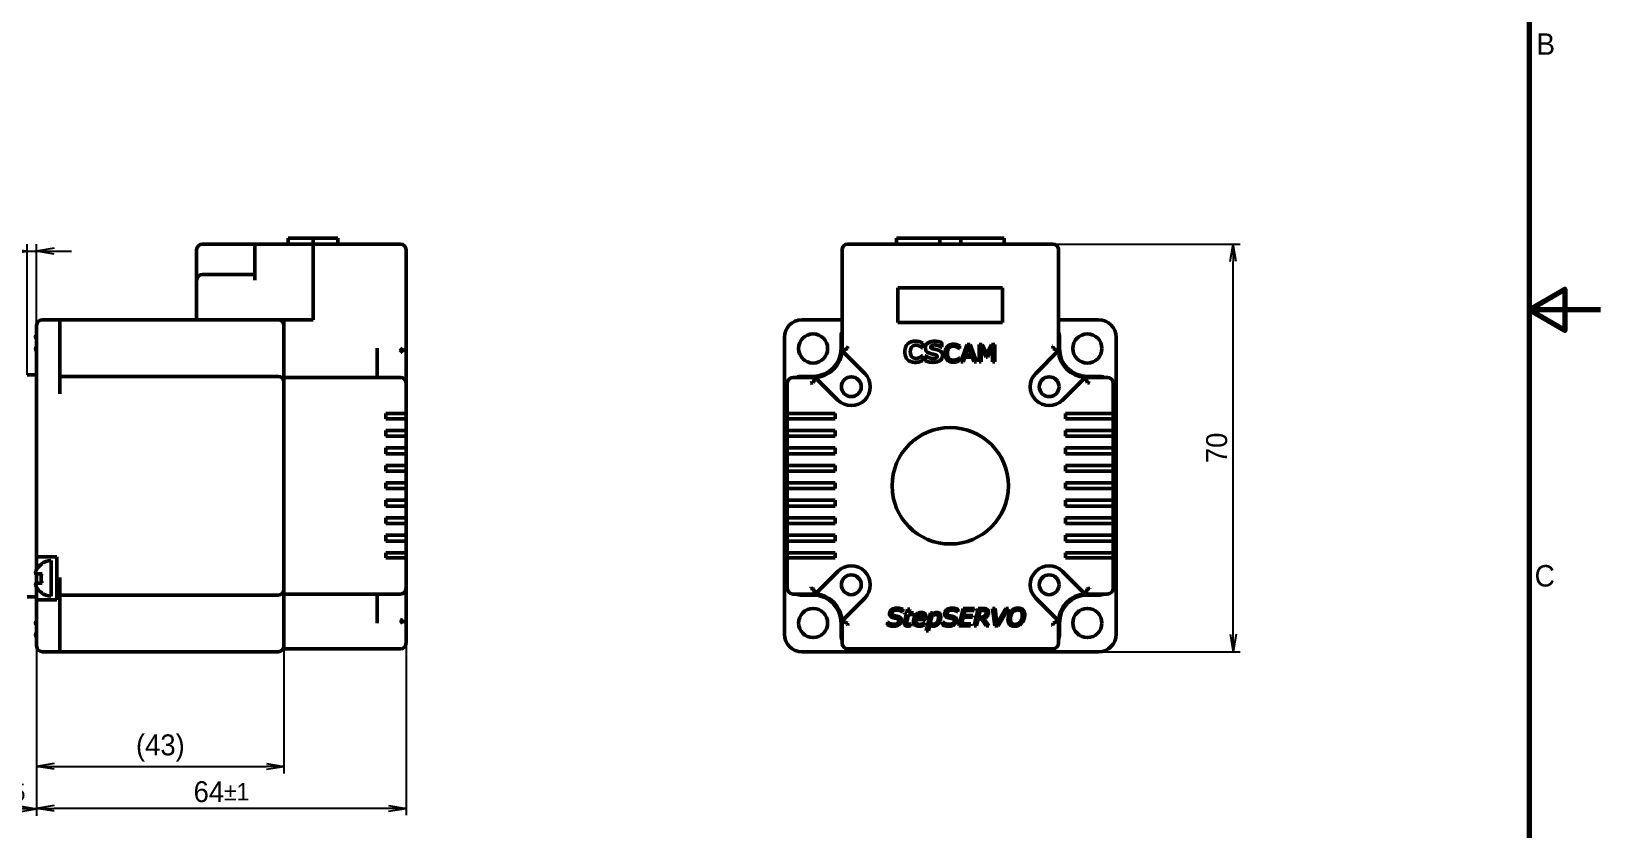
# Model space of a CAD drawing. Header units: millimetres. Extents: x 548 to 1885, y -111 to 359.
# Drawn here: x 794.1 to 1063.8, y 87.6 to 224.5 of the extents above; entities that cross this region are included whole.
import ezdxf

# ---------------------------------------------------------------- set-up
doc = ezdxf.new("R2010")
doc.units = ezdxf.units.MM
doc.header["$LTSCALE"] = 1.2
doc.layers.add('경계(ISO)', color=7, linetype='Continuous', lineweight=70)
doc.layers.add('외형선(ISO)', color=7, linetype='Continuous', lineweight=50)
doc.layers.add('치수(ISO)', color=1, linetype='Continuous', lineweight=25, true_color=0xff0000)
doc.styles.add('레이블 문자 (JIS)', font='')
doc.styles.get('레이블 문자 (JIS)').set_extended_font_data('Gulim')
doc.dimstyles.new('복사 대상기본값 (JIS)', dxfattribs={"dimscale": 1.2, "dimtxt": 3, "dimasz": 2.5, "dimexe": 1, "dimexo": 0, "dimgap": 0.8, "dimtad": 1, "dimdsep": 46, "dimtxsty": '레이블 문자 (JIS)', "dimblk": 'OPEN', "dimcen": 0.09, "dimdle": 10, "dimclrd": 256, "dimclre": 256, "dimclrt": 256, "dimadec": 0, "dimazin": 2, "dimtfac": 0.833333, "dimtmove": 0, "dimatfit": 3, "dimldrblk": 'OPEN', "dimfxl": 1, "dimtolj": 1, "dimtzin": 0, "dimlwd": -1, "dimlwe": -1, "dimarcsym": 0})

# ---------------------------------------------------------------- blocks, each defined once
blk = doc.blocks.new('_Open')
at = {"color": 0, "linetype": 'ByBlock', "lineweight": -2}
for p, q in [((-1, 0.167), (0, 0)), ((-1, -0.167), (0, 0)), ((0, 0), (-1, 0))]:
    blk.add_line(p, q, dxfattribs=at)
blk = doc.blocks.new('*D14')
at = {"layer": 'Defpoints', "color": 0}
for p in [(794.99, 186.76), (793.39, 165.54), (794.99, 126.89)]:
    blk.add_point(p, dxfattribs=at)
at = {"layer": '치수(ISO)', "color": 0}
for p, q in [((790.39, 186.76), (769.27, 186.76)), ((793.39, 165.54), (793.39, 187.96)), ((793.39, 186.76), (794.99, 186.76)), ((794.99, 126.89), (794.99, 187.96)), ((797.99, 186.76), (800.99, 186.76))]:
    blk.add_line(p, q, dxfattribs=at)
at = {"layer": '치수(ISO)', "color": 0, "linetype": 'ByBlock', "xscale": 3, "yscale": 3, "zscale": 3}
blk.add_blockref('_Open', (793.39, 186.76), dxfattribs=at)
at = {"layer": '치수(ISO)', "color": 0, "linetype": 'ByBlock', "xscale": 3, "yscale": 3, "zscale": 3, "rotation": 180}
blk.add_blockref('_Open', (794.99, 186.76), dxfattribs=at)
at = {"layer": '치수(ISO)', "color": 0, "insert": (778.14, 191.42), "char_height": 3.6, "attachment_point": 2, "style": '레이블 문자 (JIS)'}
blk.add_mtext('\\A1;1.6{\\H3.000000;%%p0.2}', dxfattribs=at)
blk = doc.blocks.new('*D15')
at = {"layer": 'Defpoints', "color": 0}
for p in [(794.99, 118.99), (837.49, 119.49), (837.49, 98.31)]:
    blk.add_point(p, dxfattribs=at)
at = {"layer": '치수(ISO)', "color": 0}
for p, q in [((794.99, 118.99), (794.99, 97.11)), ((837.49, 119.49), (837.49, 97.11)), ((797.99, 98.31), (834.49, 98.31))]:
    blk.add_line(p, q, dxfattribs=at)
at = {"layer": '치수(ISO)', "color": 0, "linetype": 'ByBlock', "xscale": 3, "yscale": 3, "zscale": 3, "rotation": 180}
blk.add_blockref('_Open', (794.99, 98.31), dxfattribs=at)
at = {"layer": '치수(ISO)', "color": 0, "linetype": 'ByBlock', "xscale": 3, "yscale": 3, "zscale": 3}
blk.add_blockref('_Open', (837.49, 98.31), dxfattribs=at)
at = {"layer": '치수(ISO)', "color": 0, "insert": (816.26, 103.8), "char_height": 3.6, "attachment_point": 2, "style": '레이블 문자 (JIS)'}
blk.add_mtext('\\A1;(43)', dxfattribs=at)
blk = doc.blocks.new('*D16')
at = {"layer": 'Defpoints', "color": 0}
for p in [(794.99, 118.99), (858.49, 119.49), (794.99, 91.11)]:
    blk.add_point(p, dxfattribs=at)
at = {"layer": '치수(ISO)', "color": 0}
for p, q in [((794.99, 118.99), (794.99, 89.91)), ((858.49, 119.49), (858.49, 89.91)), ((855.49, 91.11), (797.99, 91.11))]:
    blk.add_line(p, q, dxfattribs=at)
at = {"layer": '치수(ISO)', "color": 0, "linetype": 'ByBlock', "xscale": 3, "yscale": 3, "zscale": 3, "rotation": 180}
blk.add_blockref('_Open', (794.99, 91.11), dxfattribs=at)
at = {"layer": '치수(ISO)', "color": 0, "linetype": 'ByBlock', "xscale": 3, "yscale": 3, "zscale": 3}
blk.add_blockref('_Open', (858.49, 91.11), dxfattribs=at)
at = {"layer": '치수(ISO)', "color": 0, "insert": (826.76, 95.77), "char_height": 3.6, "attachment_point": 2, "style": '레이블 문자 (JIS)'}
blk.add_mtext('\\A1;64{\\H3.000000;%%p1}', dxfattribs=at)
blk = doc.blocks.new('*D17')
at = {"layer": 'Defpoints', "color": 0}
for p in [(774.39, 142.49), (794.99, 126.89), (794.99, 91.02)]:
    blk.add_point(p, dxfattribs=at)
at = {"layer": '치수(ISO)', "color": 0}
for p, q in [((774.39, 142.49), (774.39, 89.82)), ((794.99, 126.89), (794.99, 89.82)), ((777.39, 91.02), (791.99, 91.02))]:
    blk.add_line(p, q, dxfattribs=at)
at = {"layer": '치수(ISO)', "color": 0, "linetype": 'ByBlock', "xscale": 3, "yscale": 3, "zscale": 3, "rotation": 180}
blk.add_blockref('_Open', (774.39, 91.02), dxfattribs=at)
at = {"layer": '치수(ISO)', "color": 0, "linetype": 'ByBlock', "xscale": 3, "yscale": 3, "zscale": 3}
blk.add_blockref('_Open', (794.99, 91.02), dxfattribs=at)
at = {"layer": '치수(ISO)', "color": 0, "insert": (784.69, 95.67), "char_height": 3.6, "attachment_point": 2, "style": '레이블 문자 (JIS)'}
blk.add_mtext('\\A1;20.6{\\H3.000000;%%p0.5}', dxfattribs=at)
blk = doc.blocks.new('*D23')
at = {"layer": 'Defpoints', "color": 0}
for p in [(969.6, 187.99), (1000.63, 187.99), (977.5, 117.99)]:
    blk.add_point(p, dxfattribs=at)
at = {"layer": '치수(ISO)', "color": 0}
for p, q in [((969.6, 187.99), (1001.83, 187.99)), ((1000.63, 120.99), (1000.63, 184.99)), ((977.5, 117.99), (1001.83, 117.99))]:
    blk.add_line(p, q, dxfattribs=at)
at = {"layer": '치수(ISO)', "color": 0, "linetype": 'ByBlock', "xscale": 3, "yscale": 3, "zscale": 3}
for p, rotation in [((1000.63, 187.99), 90), ((1000.63, 117.99), 270)]:
    blk.add_blockref('_Open', p, dxfattribs=dict(at, rotation=rotation))
at = {"layer": '치수(ISO)', "color": 0, "insert": (995.98, 152.99), "char_height": 3.6, "attachment_point": 2, "rotation": 90, "style": '레이블 문자 (JIS)'}
blk.add_mtext('\\A1;70', dxfattribs=at)
blk = doc.blocks.new('경계 Default Border')
at = {"layer": '경계(ISO)', "flags": 128}
for points in [[(10, 10), (10, 287), (410, 287), (410, 10), (10, 10)], [(420, 148.5), (410, 148.5), (415, 151.39), (415, 145.61), (410, 148.5)]]:
    blk.add_lwpolyline(points, dxfattribs=at)
at = {"layer": '경계(ISO)', "char_height": 3, "attachment_point": 7, "style": '레이블 문자 (JIS)'}
for s, insert in [('B', (411.01, 184.12)), ('C', (410.77, 109.8))]:
    blk.add_mtext(s, dxfattribs=dict(at, insert=insert))

msp = doc.modelspace()

# ---------------------------------------------------------------- linework, layer by layer
at = {"layer": '외형선(ISO)', "color": 0}
for p, q in [((838.242, 188.992), (842.492, 188.992)), ((838.242, 188.992), (838.242, 187.992)), ((842.492, 187.992), (842.492, 188.992)), ((842.492, 188.992), (842.492, 187.992)), ((846.742, 188.992), (842.492, 188.992)), ((846.742, 187.992), (846.742, 188.992)), ((942.75, 187.992), (942.75, 188.992)), ((942.75, 188.992), (942.75, 187.992)), ((950.197, 188.992), (942.75, 188.992)), ((950.197, 187.992), (950.197, 188.992)), ((953.802, 188.992), (950.197, 188.992)), ((953.802, 188.992), (953.802, 187.992)), ((961.25, 188.992), (953.802, 188.992)), ((961.25, 187.992), (961.25, 188.992)), ((961.25, 187.992), (961.25, 188.992)), ((822.492, 186.992), (822.492, 181.759)), ((832.492, 187.992), (823.492, 187.992)), ((842.492, 187.992), (832.492, 187.992)), ((832.492, 186.992), (832.492, 187.992)), ((832.492, 181.759), (832.492, 186.992)), ((842.492, 187.992), (842.492, 186.992)), ((842.492, 186.992), (842.492, 187.992)), ((857.492, 187.992), (842.492, 187.992)), ((842.492, 186.992), (842.492, 174.992)), ((842.492, 186.992), (842.492, 174.992)), ((858.492, 170.483), (858.492, 186.992)), ((933.4, 186.992), (933.4, 170.102)), ((969.6, 187.992), (934.4, 187.992)), ((970.6, 169.892), (970.6, 186.992)), ((822.492, 181.759), (822.492, 174.992)), ((832.492, 182.759), (823.492, 182.759)), ((943, 174.492), (943, 180.492)), ((943, 180.492), (961, 180.492)), ((961, 180.492), (961, 174.492)), ((794.992, 171.992), (794.992, 173.992)), ((795.992, 174.992), (798.992, 174.992)), ((798.992, 174.992), (798.992, 171.992)), ((822.492, 174.992), (798.992, 174.992)), ((822.492, 174.992), (823.492, 174.992)), ((842.492, 174.992), (823.492, 174.992)), ((837.492, 174.992), (842.492, 174.992)), ((837.492, 169.892), (837.492, 174.992)), ((926.5, 174.992), (933.4, 174.992)), ((961, 174.492), (943, 174.492)), ((970.6, 174.992), (977.5, 174.992)), ((794.992, 171.842), (794.959, 171.842)), ((794.959, 170.242), (794.992, 170.242)), ((794.992, 171.992), (794.992, 134.292)), ((798.992, 162.262), (798.992, 171.992)), ((853.492, 170.102), (853.492, 169.892)), ((857.492, 170.102), (857.702, 169.892)), ((858.492, 170.483), (858.491, 170.483)), ((858.492, 170.483), (858.492, 170.164)), ((858.492, 166.497), (858.492, 170.164)), ((923.5, 162.262), (923.5, 171.992)), ((933.23, 171.992), (933.23, 170.062)), ((933.4, 170.102), (933.4, 169.892)), ((933.892, 169.892), (934.325, 170.071)), ((934.4, 170.456), (934.373, 170.483)), ((947.223, 170.171), (947.121, 170.171)), ((947.223, 171.019), (947.223, 170.171)), ((950.549, 170.265), (950.452, 170.265)), ((950.549, 171.071), (950.549, 170.265)), ((953.581, 170.059), (953.552, 170.059)), ((953.581, 170.531), (953.581, 170.059)), ((953.794, 167.742), (954.887, 170.742)), ((955.144, 170.394), (954.615, 168.92)), ((954.887, 170.742), (955.421, 170.742)), ((955.67, 168.92), (955.144, 170.394)), ((955.421, 170.742), (956.513, 167.742)), ((956.968, 167.742), (956.968, 170.742)), ((956.968, 170.742), (957.512, 170.742)), ((958.168, 168.567), (957.341, 170.326)), ((957.341, 170.326), (957.341, 167.742)), ((957.512, 170.742), (958.31, 169.072)), ((958.31, 169.072), (959.084, 170.742)), ((959.238, 170.326), (958.406, 168.567)), ((959.084, 170.742), (959.638, 170.742)), ((959.238, 167.742), (959.238, 170.326)), ((959.638, 170.742), (959.638, 167.742)), ((969.6, 170.456), (969.626, 170.483)), ((969.674, 170.071), (970.108, 169.892)), ((970.77, 170.062), (970.77, 171.992)), ((980.5, 171.992), (980.5, 162.262)), ((837.492, 169.892), (837.492, 165.092)), ((853.492, 169.892), (853.492, 165.092)), ((933.693, 169.395), (937.298, 165.79)), ((947.129, 168.811), (947.223, 168.811)), ((947.223, 168.811), (947.223, 167.973)), ((947.698, 167.951), (947.698, 168.788)), ((947.698, 168.788), (947.798, 168.788)), ((953.552, 168.428), (953.581, 168.428)), ((953.581, 168.428), (953.581, 167.96)), ((954.198, 167.742), (953.794, 167.742)), ((954.49, 168.575), (954.198, 167.742)), ((955.795, 168.575), (954.49, 168.575)), ((954.615, 168.92), (955.67, 168.92)), ((956.089, 167.742), (955.795, 168.575)), ((956.513, 167.742), (956.089, 167.742)), ((957.341, 167.742), (956.968, 167.742)), ((958.406, 168.567), (958.168, 168.567)), ((959.638, 167.742), (959.238, 167.742)), ((966.702, 165.79), (970.604, 169.692)), ((794.992, 165.542), (793.392, 165.542)), ((836.492, 165.262), (798.992, 165.262)), ((837.492, 164.092), (837.492, 165.092)), ((857.492, 165.092), (837.492, 165.092)), ((858.492, 164.154), (858.492, 166.497)), ((928.389, 165.092), (925, 165.092)), ((928.43, 165.262), (926.5, 165.262)), ((928.6, 165.092), (928.389, 165.092)), ((928.42, 164.167), (928.6, 164.6)), ((928.6, 165.07), (928.6, 165.07)), ((932.702, 161.194), (929.096, 164.799)), ((975.2, 165.096), (971.298, 161.194)), ((979, 165.092), (975.4, 165.092)), ((975.4, 164.6), (975.579, 164.167)), ((977.5, 165.262), (975.57, 165.262)), ((837.492, 128.892), (837.492, 164.092)), ((858.492, 164.119), (858.491, 164.119)), ((858.492, 164.154), (858.492, 164.119)), ((858.492, 164.119), (858.492, 164.092)), ((858.492, 158.892), (858.492, 164.092)), ((923.5, 162.262), (923.5, 130.722)), ((924, 164.092), (924, 158.892)), ((928.009, 164.119), (928.036, 164.092)), ((975.99, 164.119), (975.964, 164.092)), ((980, 158.892), (980, 164.092)), ((980.5, 130.722), (980.5, 162.262)), ((854.992, 157.992), (854.992, 158.892)), ((854.992, 158.892), (857.492, 158.892)), ((857.492, 157.992), (854.992, 157.992)), ((858.492, 158.892), (857.492, 158.892)), ((857.492, 157.992), (858.492, 157.992)), ((858.492, 158.892), (858.492, 157.992)), ((858.492, 155.992), (858.492, 157.992)), ((924, 157.992), (924, 158.892)), ((925, 158.892), (924, 158.892)), ((924, 157.992), (924, 155.992)), ((924, 157.992), (925, 157.992)), ((925, 158.892), (932.2, 158.892)), ((932.2, 157.992), (925, 157.992)), ((932.2, 158.892), (932.2, 157.992)), ((971.8, 157.992), (971.8, 158.892)), ((971.8, 158.892), (979, 158.892)), ((971.8, 157.992), (979, 157.992)), ((980, 158.892), (979, 158.892)), ((979, 157.992), (980, 157.992)), ((980, 158.892), (980, 157.992)), ((980, 155.992), (980, 157.992)), ((854.992, 154.992), (854.992, 155.992)), ((857.492, 155.992), (854.992, 155.992)), ((857.492, 154.992), (854.992, 154.992)), ((858.492, 155.992), (857.492, 155.992)), ((857.492, 154.992), (858.492, 154.992)), ((858.492, 155.992), (858.492, 154.992)), ((858.492, 152.992), (858.492, 154.992)), ((924, 154.992), (924, 155.992)), ((925, 155.992), (924, 155.992)), ((924, 154.992), (924, 152.992)), ((924, 154.992), (925, 154.992)), ((932.2, 155.992), (925, 155.992)), ((932.2, 154.992), (925, 154.992)), ((932.2, 155.992), (932.2, 154.992)), ((971.8, 154.992), (971.8, 155.992)), ((971.8, 155.992), (979, 155.992)), ((971.8, 154.992), (979, 154.992)), ((980, 155.992), (979, 155.992)), ((979, 154.992), (980, 154.992)), ((980, 155.992), (980, 154.992)), ((980, 152.992), (980, 154.992)), ((854.992, 151.992), (854.992, 152.992)), ((857.492, 152.992), (854.992, 152.992)), ((857.492, 151.992), (854.992, 151.992)), ((858.492, 152.992), (857.492, 152.992)), ((857.492, 151.992), (858.492, 151.992)), ((858.492, 152.992), (858.492, 151.992)), ((858.492, 149.992), (858.492, 151.992)), ((924, 151.992), (924, 152.992)), ((925, 152.992), (924, 152.992)), ((924, 151.992), (924, 149.992)), ((924, 151.992), (925, 151.992)), ((932.2, 152.992), (925, 152.992)), ((932.2, 151.992), (925, 151.992)), ((932.2, 152.992), (932.2, 151.992)), ((971.8, 151.992), (971.8, 152.992)), ((971.8, 152.992), (979, 152.992)), ((971.8, 151.992), (979, 151.992)), ((980, 152.992), (979, 152.992)), ((979, 151.992), (980, 151.992)), ((980, 152.992), (980, 151.992)), ((980, 149.992), (980, 151.992)), ((854.992, 148.992), (854.992, 149.992)), ((857.492, 149.992), (854.992, 149.992)), ((857.492, 148.992), (854.992, 148.992)), ((858.492, 149.992), (857.492, 149.992)), ((857.492, 148.992), (858.492, 148.992)), ((858.492, 149.992), (858.492, 148.992)), ((858.492, 146.992), (858.492, 148.992)), ((924, 148.992), (924, 149.992)), ((925, 149.992), (924, 149.992)), ((924, 148.992), (924, 146.992)), ((924, 148.992), (925, 148.992)), ((932.2, 149.992), (925, 149.992)), ((932.2, 148.992), (925, 148.992)), ((932.2, 149.992), (932.2, 148.992)), ((971.8, 148.992), (971.8, 149.992)), ((971.8, 149.992), (979, 149.992)), ((971.8, 148.992), (979, 148.992)), ((980, 149.992), (979, 149.992)), ((979, 148.992), (980, 148.992)), ((980, 149.992), (980, 148.992)), ((980, 146.992), (980, 148.992)), ((854.992, 145.992), (854.992, 146.992)), ((857.492, 146.992), (854.992, 146.992)), ((857.492, 145.992), (854.992, 145.992)), ((858.492, 146.992), (857.492, 146.992)), ((857.492, 145.992), (858.492, 145.992)), ((858.492, 146.992), (858.492, 145.992)), ((858.492, 143.992), (858.492, 145.992)), ((924, 145.992), (924, 146.992)), ((925, 146.992), (924, 146.992)), ((924, 145.992), (924, 143.992)), ((924, 145.992), (925, 145.992)), ((932.2, 146.992), (925, 146.992)), ((932.2, 145.992), (925, 145.992)), ((932.2, 146.992), (932.2, 145.992)), ((971.8, 145.992), (971.8, 146.992)), ((971.8, 146.992), (979, 146.992)), ((971.8, 145.992), (979, 145.992)), ((980, 146.992), (979, 146.992)), ((979, 145.992), (980, 145.992)), ((980, 146.992), (980, 145.992)), ((980, 143.992), (980, 145.992)), ((854.992, 142.992), (854.992, 143.992)), ((857.492, 143.992), (854.992, 143.992)), ((857.492, 142.992), (854.992, 142.992)), ((858.492, 143.992), (857.492, 143.992)), ((857.492, 142.992), (858.492, 142.992)), ((858.492, 143.992), (858.492, 142.992)), ((858.492, 140.992), (858.492, 142.992)), ((924, 142.992), (924, 143.992)), ((925, 143.992), (924, 143.992)), ((924, 142.992), (925, 142.992)), ((924, 142.992), (924, 140.992)), ((932.2, 143.992), (925, 143.992)), ((932.2, 142.992), (925, 142.992)), ((932.2, 143.992), (932.2, 142.992)), ((971.8, 142.992), (971.8, 143.992)), ((971.8, 143.992), (979, 143.992)), ((971.8, 142.992), (979, 142.992)), ((980, 143.992), (979, 143.992)), ((979, 142.992), (980, 142.992)), ((980, 143.992), (980, 142.992)), ((980, 140.992), (980, 142.992)), ((854.992, 139.992), (854.992, 140.992)), ((857.492, 140.992), (854.992, 140.992)), ((858.492, 140.992), (857.492, 140.992)), ((858.492, 140.992), (858.492, 139.992)), ((924, 139.992), (924, 140.992)), ((925, 140.992), (924, 140.992)), ((932.2, 140.992), (925, 140.992)), ((932.2, 140.992), (932.2, 139.992)), ((971.8, 139.992), (971.8, 140.992)), ((971.8, 140.992), (979, 140.992)), ((980, 140.992), (979, 140.992)), ((980, 140.992), (980, 139.992)), ((857.492, 139.992), (854.992, 139.992)), ((854.992, 136.992), (854.992, 137.992)), ((857.492, 137.992), (854.992, 137.992)), ((857.492, 139.992), (858.492, 139.992)), ((858.492, 137.992), (857.492, 137.992)), ((858.492, 137.992), (858.492, 139.992)), ((858.492, 137.992), (858.492, 136.992)), ((924, 139.992), (925, 139.992)), ((924, 139.992), (924, 137.992)), ((924, 136.992), (924, 137.992)), ((925, 137.992), (924, 137.992)), ((932.2, 139.992), (925, 139.992)), ((932.2, 137.992), (925, 137.992)), ((932.2, 137.992), (932.2, 136.992)), ((971.8, 139.992), (979, 139.992)), ((971.8, 136.992), (971.8, 137.992)), ((971.8, 137.992), (979, 137.992)), ((979, 139.992), (980, 139.992)), ((980, 137.992), (979, 137.992)), ((980, 137.992), (980, 139.992)), ((980, 137.992), (980, 136.992)), ((857.492, 136.992), (854.992, 136.992)), ((854.992, 134.092), (854.992, 134.992)), ((857.492, 134.992), (854.992, 134.992)), ((857.492, 136.992), (858.492, 136.992)), ((858.492, 134.992), (857.492, 134.992)), ((858.492, 134.992), (858.492, 136.992)), ((858.492, 134.992), (858.492, 134.092)), ((924, 136.992), (925, 136.992)), ((924, 136.992), (924, 134.992)), ((924, 134.092), (924, 134.992)), ((925, 134.992), (924, 134.992)), ((932.2, 136.992), (925, 136.992)), ((932.2, 134.992), (925, 134.992)), ((932.2, 134.992), (932.2, 134.092)), ((971.8, 136.992), (979, 136.992)), ((971.8, 134.092), (971.8, 134.992)), ((971.8, 134.992), (979, 134.992)), ((979, 136.992), (980, 136.992)), ((980, 134.992), (979, 134.992)), ((980, 134.992), (980, 136.992)), ((980, 134.992), (980, 134.092)), ((795.992, 134.292), (794.992, 134.292)), ((794.992, 132.145), (794.992, 134.292)), ((795.938, 133.092), (795.745, 133.092)), ((795.992, 134.292), (798.492, 134.292)), ((797.492, 133.642), (797.492, 127.542)), ((798.492, 134.292), (798.492, 126.892)), ((857.492, 134.092), (854.992, 134.092)), ((857.492, 134.092), (858.492, 134.092)), ((858.492, 128.892), (858.492, 134.092)), ((924, 134.092), (924, 128.892)), ((924, 134.092), (925, 134.092)), ((932.2, 134.092), (925, 134.092)), ((979, 134.092), (971.8, 134.092)), ((979, 134.092), (980, 134.092)), ((980, 128.892), (980, 134.092)), ((795.938, 131.392), (794.959, 131.392)), ((794.959, 129.792), (795.938, 129.792)), ((794.992, 129.792), (794.992, 131.392)), ((798.992, 120.992), (798.992, 130.722)), ((923.5, 120.992), (923.5, 130.722)), ((929.096, 128.185), (932.702, 131.79)), ((971.298, 131.79), (975.2, 127.888)), ((980.5, 130.722), (980.5, 120.992)), ((794.992, 127.442), (793.392, 127.442)), ((794.992, 126.892), (794.992, 129.039)), ((794.992, 126.892), (794.992, 120.992)), ((794.992, 126.892), (795.992, 126.892)), ((795.745, 128.092), (795.938, 128.092)), ((798.492, 126.892), (795.992, 126.892)), ((798.992, 127.722), (836.492, 127.722)), ((837.492, 127.892), (837.492, 128.892)), ((837.492, 127.892), (857.492, 127.892)), ((837.492, 127.892), (837.492, 123.092)), ((853.492, 127.892), (853.492, 123.092)), ((858.492, 128.865), (858.491, 128.865)), ((858.492, 128.865), (858.492, 128.892)), ((858.492, 128.83), (858.492, 128.865)), ((858.492, 126.487), (858.492, 128.83)), ((925, 127.892), (928.389, 127.892)), ((926.5, 127.722), (928.43, 127.722)), ((928.009, 128.865), (928.036, 128.892)), ((928.389, 127.892), (928.6, 127.892)), ((928.6, 128.384), (928.42, 128.817)), ((937.298, 127.194), (933.693, 123.589)), ((970.307, 123.589), (966.702, 127.194)), ((975.579, 128.817), (975.4, 128.384)), ((975.4, 127.892), (979, 127.892)), ((975.57, 127.722), (977.5, 127.722)), ((975.99, 128.865), (975.964, 128.892)), ((858.492, 122.82), (858.492, 126.487)), ((943.783, 124.833), (943.754, 124.833)), ((943.874, 125.262), (943.783, 124.833)), ((944.172, 123.163), (944.452, 124.373)), ((944.197, 124.373), (944.265, 124.679)), ((944.452, 124.373), (944.197, 124.373)), ((944.265, 124.679), (944.523, 124.679)), ((944.523, 124.679), (944.672, 125.326)), ((944.831, 124.373), (944.589, 123.335)), ((944.672, 125.326), (945.052, 125.326)), ((945.615, 124.373), (944.831, 124.373)), ((945.052, 125.326), (944.902, 124.679)), ((944.902, 124.679), (945.683, 124.679)), ((945.683, 124.679), (945.615, 124.373)), ((947.888, 121.598), (948.6, 124.679)), ((948.85, 124.126), (948.556, 122.85)), ((948.6, 124.679), (948.977, 124.679)), ((948.977, 124.679), (948.923, 124.444)), ((953.261, 124.833), (953.231, 124.833)), ((953.351, 125.262), (953.261, 124.833)), ((953.501, 122.428), (954.194, 125.428)), ((954.194, 125.428), (956.168, 125.428)), ((954.514, 125.09), (954.319, 124.241)), ((954.319, 124.241), (955.896, 124.241)), ((956.089, 125.09), (954.514, 125.09)), ((955.896, 124.241), (955.817, 123.903)), ((956.168, 125.428), (956.089, 125.09)), ((956.109, 122.428), (956.802, 125.428)), ((956.802, 125.428), (957.617, 125.428)), ((957.128, 125.1), (956.863, 123.947)), ((957.578, 125.1), (957.128, 125.1)), ((959.684, 122.428), (959.285, 125.428)), ((959.285, 125.428), (959.699, 125.428)), ((959.699, 125.428), (960.032, 122.791)), ((960.032, 122.791), (961.58, 125.428)), ((962.001, 125.428), (960.216, 122.428)), ((961.58, 125.428), (962.001, 125.428)), ((794.992, 122.742), (794.959, 122.742)), ((837.492, 119.492), (837.492, 123.092)), ((853.492, 123.092), (853.492, 122.882)), ((857.702, 123.092), (857.492, 122.882)), ((858.492, 122.502), (858.491, 122.502)), ((858.492, 122.502), (858.492, 122.82)), ((858.492, 119.492), (858.492, 122.502)), ((933.23, 122.922), (933.23, 120.992)), ((933.4, 123.092), (933.4, 122.882)), ((933.4, 122.882), (933.4, 119.492)), ((934.325, 122.913), (933.892, 123.092)), ((934.4, 122.528), (934.373, 122.502)), ((941.165, 122.624), (941.263, 123.082)), ((941.263, 123.082), (941.29, 123.082)), ((945.26, 122.774), (945.189, 122.448)), ((945.24, 122.774), (945.26, 122.774)), ((947.76, 123.521), (946.1, 123.521)), ((946.154, 123.8), (947.444, 123.8)), ((947.618, 122.975), (947.535, 122.566)), ((947.596, 122.975), (947.618, 122.975)), ((948.267, 121.598), (947.888, 121.598)), ((948.485, 122.546), (948.267, 121.598)), ((950.643, 122.624), (950.741, 123.082)), ((950.741, 123.082), (950.768, 123.082)), ((955.477, 122.428), (953.501, 122.428)), ((954.24, 123.903), (953.978, 122.766)), ((953.978, 122.766), (955.555, 122.766)), ((955.817, 123.903), (954.24, 123.903)), ((955.555, 122.766), (955.477, 122.428)), ((956.513, 122.428), (956.109, 122.428)), ((956.79, 123.628), (956.513, 122.428)), ((957.36, 123.628), (956.79, 123.628)), ((956.863, 123.947), (957.284, 123.947)), ((958.149, 122.428), (957.36, 123.628)), ((957.752, 123.724), (958.616, 122.428)), ((958.616, 122.428), (958.149, 122.428)), ((960.216, 122.428), (959.684, 122.428)), ((969.6, 122.528), (969.626, 122.502)), ((970.108, 123.092), (969.674, 122.913)), ((970.6, 122.882), (970.6, 123.092)), ((970.6, 119.492), (970.6, 122.882)), ((970.77, 120.992), (970.77, 122.922)), ((794.959, 121.142), (794.992, 121.142)), ((794.992, 118.992), (794.992, 120.992)), ((798.992, 117.992), (798.992, 120.992)), ((837.492, 118.492), (837.492, 119.492)), ((798.992, 117.992), (795.992, 117.992)), ((798.992, 117.992), (836.492, 117.992)), ((837.492, 118.492), (857.492, 118.492)), ((936.23, 117.992), (926.5, 117.992)), ((934.4, 118.492), (969.6, 118.492)), ((936.23, 117.992), (967.77, 117.992)), ((977.5, 117.992), (967.77, 117.992))]:
    msp.add_line(p, q, dxfattribs=at)
for centre, radius in [((928.43, 170.062), 2.5), ((975.57, 170.062), 2.5), ((935, 163.492), 1.7), ((969, 163.492), 1.7), ((952, 146.492), 10), ((935, 129.492), 1.7), ((969, 129.492), 1.7), ((928.43, 122.922), 2.5), ((975.57, 122.922), 2.5)]:
    msp.add_circle(centre, radius, dxfattribs=at)
for centre, radius, start, end in [((823.492, 186.992), 1, 90, 180), ((857.492, 186.992), 1, 0, 90), ((934.4, 186.992), 1, 90, 180), ((969.6, 186.992), 1, 0, 90), ((823.492, 181.759), 1, 90, 180), ((797.492, 171.042), 2.943, 148.14777, 149.35967), ((795.992, 173.992), 1, 90, 180), ((836.492, 173.992), 1, 0, 90), ((926.5, 171.992), 3, 90, 180), ((936.23, 171.992), 3, 160.6191, 180), ((967.77, 171.992), 3, 0, 19.3809), ((977.5, 171.992), 3, 0, 90), ((928.43, 170.062), 4.8, 270, 0), ((934.4, 170.102), 1, 180, 192.14624), ((927.4, 171.092), 7, 352.3832, 355.0052), ((976.6, 171.092), 7, 184.9948, 187.6168), ((975.57, 170.062), 4.8, 180, 270), ((797.492, 171.042), 2.943, 210.64033, 211.85223), ((928.6, 169.892), 4.8, 270, 0), ((934.4, 170.102), 1, 202.28141, 225), ((975.4, 169.892), 4.8, 180, 182.38386), ((975.4, 169.892), 4.8, 182.38386, 267.61614), ((836.492, 164.262), 1, 0, 90), ((857.492, 164.092), 1, 0, 90), ((925, 164.092), 1, 90, 180), ((926.5, 162.262), 3, 90, 109.3809), ((928.389, 164.092), 1, 77.85419, 90), ((928.389, 164.092), 1, 45, 67.71859), ((935, 163.492), 3.25, 225, 45), ((969, 163.492), 3.25, 135, 315), ((975.4, 169.892), 4.8, 267.61614, 270), ((977.5, 162.262), 3, 70.6191, 90), ((979, 164.092), 1, 0, 90), ((926.5, 162.262), 3, 146.44269, 180), ((927.4, 171.092), 7, 274.9948, 277.6168), ((976.6, 171.092), 7, 262.3832, 265.0052), ((977.5, 162.262), 3, 0, 33.55731), ((797.492, 130.592), 2.943, 121.85223, 149.35967), ((797.492, 130.592), 3.05, 90, 124.94801), ((935, 129.492), 3.25, 315, 135), ((969, 129.492), 3.25, 45, 225), ((797.492, 130.592), 1.747, 152.7489, 207.2511), ((926.5, 130.722), 3, 180, 213.55731), ((977.5, 130.722), 3, 326.44269, 0), ((797.492, 130.592), 2.943, 210.64033, 238.14777), ((797.492, 130.592), 3.05, 235.05199, 270), ((836.492, 128.722), 1, 270, 0), ((857.492, 128.892), 1, 270, 0), ((925, 128.892), 1, 180, 270), ((926.5, 130.722), 3, 250.6191, 270), ((927.4, 121.892), 7, 82.3832, 85.0052), ((928.389, 128.892), 1, 270, 282.14624), ((928.43, 122.922), 4.8, 0, 90), ((928.6, 123.092), 4.8, 0, 90), ((928.389, 128.892), 1, 292.28141, 315), ((975.4, 123.092), 4.8, 92.38386, 180), ((975.57, 122.922), 4.8, 90, 180), ((975.4, 123.092), 4.8, 90, 92.38386), ((976.6, 121.892), 7, 94.9948, 97.6168), ((977.5, 130.722), 3, 270, 289.3809), ((979, 128.892), 1, 270, 0), ((797.492, 121.942), 2.943, 148.14777, 149.35967), ((934.4, 122.882), 1, 167.85376, 180), ((934.4, 122.882), 1, 135, 157.71859), ((927.4, 121.892), 7, 4.9948, 7.6168), ((976.6, 121.892), 7, 172.3832, 175.0052), ((969.6, 122.882), 1, 22.28141, 45), ((969.6, 122.882), 1, 0, 12.14624), ((797.492, 121.942), 2.943, 210.64033, 211.85223), ((795.992, 118.992), 1, 180, 270), ((836.492, 118.992), 1, 270, 0), ((857.492, 119.492), 1, 270, 0), ((926.5, 120.992), 3, 180, 270), ((936.23, 120.992), 3, 180, 199.3809), ((934.4, 119.492), 1, 180, 270), ((969.6, 119.492), 1, 270, 0), ((967.77, 120.992), 3, 340.6191, 0), ((977.5, 120.992), 3, 270, 0), ((936.23, 120.992), 3, 236.44269, 270), ((967.77, 120.992), 3, 270, 303.55731)]:
    msp.add_arc(centre, radius, start, end, dxfattribs=at)
for centre, major_axis, start_param, end_param in [((857.492, 170.102), (-1, 0), 2.6087674, 3.0667251), ((857.492, 170.102), (0.924, 0.924), 4.3196899, 4.7162041), ((857.492, 122.882), (-0.924, 0.924), 4.7085739, 5.1050881), ((857.492, 122.882), (1, 0), 0.0748676, 0.5328253)]:
    msp.add_ellipse(centre, major_axis=major_axis, ratio=0.4142136, start_param=start_param, end_param=end_param, dxfattribs=at)
for points, knots in [([(794.959, 172.542), (794.912, 172.461), (794.868, 172.37), (794.809, 172.196), (794.793, 172.113), (794.793, 171.981), (794.809, 171.926), (794.868, 171.857), (794.912, 171.842), (794.959, 171.842)], [0.2691638, 0.2691638, 0.2691638, 0.2691638, 0.29729496, 0.29729496, 0.32542613, 0.32542613, 0.3535573, 0.3535573, 0.38168846, 0.38168846, 0.38168846, 0.38168846]), ([(794.959, 169.542), (794.912, 169.623), (794.868, 169.714), (794.809, 169.888), (794.793, 169.971), (794.793, 170.103), (794.809, 170.158), (794.868, 170.227), (794.912, 170.242), (794.959, 170.242)], [-0.25723488, -0.25723488, -0.25723488, -0.25723488, -0.22910371, -0.22910371, -0.20097255, -0.20097255, -0.17284138, -0.17284138, -0.14471021, -0.14471021, -0.14471021, -0.14471021]), ([(857.878, 169.723), (857.853, 169.747), (857.827, 169.771), (857.768, 169.827), (857.735, 169.86), (857.702, 169.892)], [-0.024444425, -0.024444425, -0.024444425, -0.024444425, -0.013950805, -0.013950805, -0.000000863, -0.000000863, -0.000000863, -0.000000863]), ([(858.353, 169.892), (858.297, 169.853), (858.225, 169.817), (858.061, 169.761), (857.973, 169.739), (857.878, 169.723)], [-0.106929851, -0.106929851, -0.106929851, -0.106929851, -0.071810213, -0.071810213, -0.040242214, -0.040242214, -0.040242214, -0.040242214]), ([(933.474, 169.723), (933.465, 169.747), (933.456, 169.771), (933.438, 169.827), (933.429, 169.86), (933.422, 169.892)], [-0.024444425, -0.024444425, -0.024444425, -0.024444425, -0.013950805, -0.013950805, -0.000000863, -0.000000863, -0.000000863, -0.000000863]), ([(933.892, 169.892), (933.797, 169.853), (933.71, 169.817), (933.57, 169.761), (933.515, 169.739), (933.474, 169.723)], [-0.106929851, -0.106929851, -0.106929851, -0.106929851, -0.071810213, -0.071810213, -0.040242214, -0.040242214, -0.040242214, -0.040242214]), ([(970.604, 169.692), (970.604, 169.692), (970.586, 169.7), (970.516, 169.727), (970.467, 169.746), (970.324, 169.804), (970.222, 169.845), (970.108, 169.892)], [-0.10691827, -0.10691827, -0.10691827, -0.10691827, -0.0740345, -0.0740345, -0.04222492, -0.04222492, -0.0000149, -0.0000149, -0.0000149, -0.0000149]), ([(857.702, 165.07), (857.738, 165.062), (857.775, 165.052), (857.834, 165.034), (857.856, 165.026), (857.878, 165.017)], [-0.030439735, -0.030439735, -0.030439735, -0.030439735, -0.014713594, -0.014713594, -0.005293699, -0.005293699, -0.005293699, -0.005293699]), ([(857.878, 165.017), (857.952, 164.986), (858.022, 164.946), (858.195, 164.816), (858.286, 164.714), (858.353, 164.6)], [-0.066857709, -0.066857709, -0.066857709, -0.066857709, -0.042224925, -0.042224925, -0.000014896, -0.000014896, -0.000014896, -0.000014896]), ([(928.6, 165.07), (928.635, 165.062), (928.671, 165.052), (928.727, 165.034), (928.748, 165.026), (928.768, 165.017)], [-0.030439735, -0.030439735, -0.030439735, -0.030439735, -0.014713594, -0.014713594, -0.005293699, -0.005293699, -0.005293699, -0.005293699]), ([(928.768, 165.017), (928.756, 164.986), (928.74, 164.946), (928.688, 164.816), (928.647, 164.714), (928.6, 164.6)], [-0.066857709, -0.066857709, -0.066857709, -0.066857709, -0.042224925, -0.042224925, -0.000014896, -0.000014896, -0.000014896, -0.000014896]), ([(975.4, 164.6), (975.36, 164.695), (975.325, 164.782), (975.265, 164.931), (975.241, 164.992), (975.208, 165.075), (975.2, 165.096), (975.2, 165.096)], [-0.10692985, -0.10692985, -0.10692985, -0.10692985, -0.07181021, -0.07181021, -0.03568709, -0.03568709, -0.0002403, -0.0002403, -0.0002403, -0.0002403]), ([(794.959, 132.092), (794.912, 132.011), (794.868, 131.92), (794.809, 131.746), (794.793, 131.663), (794.793, 131.531), (794.809, 131.476), (794.868, 131.407), (794.912, 131.392), (794.959, 131.392)], [0.14468984, 0.14468984, 0.14468984, 0.14468984, 0.172821, 0.172821, 0.20095217, 0.20095217, 0.22908334, 0.22908334, 0.2572145, 0.2572145, 0.2572145, 0.2572145]), ([(794.959, 129.792), (794.912, 129.792), (794.868, 129.777), (794.809, 129.708), (794.793, 129.653), (794.793, 129.521), (794.809, 129.438), (794.868, 129.264), (794.912, 129.173), (794.959, 129.092)], [0.2691638, 0.2691638, 0.2691638, 0.2691638, 0.29729496, 0.29729496, 0.32542613, 0.32542613, 0.3535573, 0.3535573, 0.38168846, 0.38168846, 0.38168846, 0.38168846]), ([(857.878, 127.967), (857.853, 127.957), (857.827, 127.948), (857.768, 127.93), (857.735, 127.921), (857.702, 127.914)], [-0.024444425, -0.024444425, -0.024444425, -0.024444425, -0.013950805, -0.013950805, -0.000000863, -0.000000863, -0.000000863, -0.000000863]), ([(858.353, 128.384), (858.297, 128.289), (858.225, 128.202), (858.061, 128.062), (857.973, 128.007), (857.878, 127.967)], [-0.106929851, -0.106929851, -0.106929851, -0.106929851, -0.071810213, -0.071810213, -0.040242214, -0.040242214, -0.040242214, -0.040242214]), ([(928.6, 128.384), (928.639, 128.289), (928.674, 128.202), (928.731, 128.062), (928.752, 128.007), (928.768, 127.967)], [-0.106929851, -0.106929851, -0.106929851, -0.106929851, -0.071810213, -0.071810213, -0.040242214, -0.040242214, -0.040242214, -0.040242214]), ([(928.768, 127.967), (928.745, 127.957), (928.721, 127.948), (928.664, 127.93), (928.632, 127.921), (928.6, 127.914)], [-0.024444425, -0.024444425, -0.024444425, -0.024444425, -0.013950805, -0.013950805, -0.000000863, -0.000000863, -0.000000863, -0.000000863]), ([(975.2, 127.888), (975.2, 127.888), (975.207, 127.906), (975.234, 127.975), (975.254, 128.025), (975.311, 128.168), (975.352, 128.27), (975.4, 128.384)], [-0.10691827, -0.10691827, -0.10691827, -0.10691827, -0.0740345, -0.0740345, -0.04222492, -0.04222492, -0.0000149, -0.0000149, -0.0000149, -0.0000149]), ([(794.959, 123.442), (794.912, 123.361), (794.868, 123.27), (794.809, 123.096), (794.793, 123.013), (794.793, 122.881), (794.809, 122.826), (794.868, 122.757), (794.912, 122.742), (794.959, 122.742)], [0.41385363, 0.41385363, 0.41385363, 0.41385363, 0.4419848, 0.4419848, 0.47011596, 0.47011596, 0.49824713, 0.49824713, 0.5263783, 0.5263783, 0.5263783, 0.5263783]), ([(857.702, 123.092), (857.738, 123.128), (857.775, 123.163), (857.834, 123.219), (857.856, 123.24), (857.878, 123.261)], [-0.030439735, -0.030439735, -0.030439735, -0.030439735, -0.014713594, -0.014713594, -0.005293699, -0.005293699, -0.005293699, -0.005293699]), ([(857.878, 123.261), (857.952, 123.248), (858.022, 123.232), (858.195, 123.181), (858.286, 123.139), (858.353, 123.092)], [-0.066857709, -0.066857709, -0.066857709, -0.066857709, -0.042224925, -0.042224925, -0.000014896, -0.000014896, -0.000014896, -0.000014896]), ([(933.422, 123.092), (933.43, 123.128), (933.439, 123.163), (933.458, 123.219), (933.466, 123.24), (933.474, 123.261)], [-0.030439735, -0.030439735, -0.030439735, -0.030439735, -0.014713594, -0.014713594, -0.005293699, -0.005293699, -0.005293699, -0.005293699]), ([(933.474, 123.261), (933.506, 123.248), (933.546, 123.232), (933.676, 123.181), (933.778, 123.139), (933.892, 123.092)], [-0.066857709, -0.066857709, -0.066857709, -0.066857709, -0.042224925, -0.042224925, -0.000014896, -0.000014896, -0.000014896, -0.000014896]), ([(970.108, 123.092), (970.203, 123.131), (970.29, 123.167), (970.43, 123.223), (970.484, 123.245), (970.525, 123.261)], [-0.106929851, -0.106929851, -0.106929851, -0.106929851, -0.071810213, -0.071810213, -0.040242214, -0.040242214, -0.040242214, -0.040242214]), ([(970.525, 123.261), (970.535, 123.237), (970.543, 123.213), (970.562, 123.157), (970.57, 123.125), (970.577, 123.092)], [-0.024444425, -0.024444425, -0.024444425, -0.024444425, -0.013950805, -0.013950805, -0.000000863, -0.000000863, -0.000000863, -0.000000863]), ([(794.959, 121.142), (794.912, 121.142), (794.868, 121.127), (794.809, 121.058), (794.793, 121.003), (794.793, 120.871), (794.809, 120.788), (794.868, 120.614), (794.912, 120.523), (794.959, 120.442)], [0, 0, 0, 0, 0.02813117, 0.02813117, 0.05626233, 0.05626233, 0.0843935, 0.0843935, 0.11252467, 0.11252467, 0.11252467, 0.11252467])]:
    msp.add_open_spline(points, degree=3, knots=knots, dxfattribs=at)
for points, degree in [([(858.489, 170.071), (858.49, 170.209), (858.491, 170.347), (858.491, 170.483)], 3), ([(858.492, 170.164), (858.492, 170.134), (858.491, 170.103), (858.489, 170.071)], 3), ([(934.338, 170.164), (934.334, 170.134), (934.329, 170.103), (934.325, 170.071)], 3), ([(944.201, 169.488), (944.201, 169.905), (944.449, 170.582), (944.686, 170.825)], 2), ([(944.686, 170.825), (944.915, 171.056), (945.589, 171.311), (945.989, 171.311)], 2), ([(945.449, 170.376), (945.309, 170.242), (945.138, 169.799), (945.138, 169.485)], 2), ([(946.126, 170.633), (945.938, 170.633), (945.592, 170.513), (945.449, 170.376)], 2), ([(945.989, 171.311), (946.209, 171.311), (946.563, 171.262), (946.715, 171.222)], 2), ([(946.729, 170.456), (946.598, 170.531), (946.298, 170.633), (946.126, 170.633)], 2), ([(946.715, 171.222), (946.872, 171.176), (947.126, 171.065), (947.223, 171.019)], 2), ([(947.121, 170.171), (947.055, 170.228), (946.855, 170.382), (946.729, 170.456)], 2), ([(947.718, 170.199), (947.718, 170.688), (948.595, 171.305), (949.283, 171.305)], 2), ([(948.546, 169.199), (948.106, 169.342), (947.718, 169.833), (947.718, 170.199)], 2), ([(948.869, 170.588), (948.778, 170.553), (948.646, 170.411), (948.646, 170.319)], 2), ([(948.646, 170.319), (948.646, 170.179), (948.858, 170.031), (949.152, 169.971)], 2), ([(949.309, 170.662), (949.195, 170.662), (948.972, 170.631), (948.869, 170.588)], 2), ([(949.152, 169.971), (949.343, 169.931), (949.701, 169.856), (949.903, 169.791)], 2), ([(949.283, 171.305), (949.629, 171.305), (950.303, 171.171), (950.549, 171.071)], 2), ([(950.452, 170.265), (950.241, 170.433), (949.629, 170.662), (949.309, 170.662)], 2), ([(951.093, 169.238), (951.093, 169.611), (951.304, 170.193), (951.5, 170.394)], 2), ([(951.5, 170.394), (951.691, 170.59), (952.234, 170.796), (952.565, 170.796)], 2), ([(951.801, 170.154), (951.661, 170.002), (951.507, 169.542), (951.507, 169.238)], 2), ([(952.538, 170.456), (952.31, 170.456), (951.945, 170.309), (951.801, 170.154)], 2), ([(953.552, 170.059), (953.302, 170.267), (952.815, 170.456), (952.538, 170.456)], 2), ([(952.565, 170.796), (952.805, 170.796), (953.287, 170.678), (953.581, 170.531)], 2), ([(969.674, 170.071), (969.67, 170.103), (969.666, 170.134), (969.661, 170.164)], 3), ([(944.698, 168.131), (944.461, 168.359), (944.201, 169.042), (944.201, 169.488)], 2), ([(945.986, 167.673), (945.595, 167.673), (944.935, 167.905), (944.698, 168.131)], 2), ([(945.138, 169.485), (945.138, 169.156), (945.323, 168.716), (945.463, 168.591)], 2), ([(945.463, 168.591), (945.606, 168.462), (945.961, 168.351), (946.132, 168.351)], 2), ([(946.721, 167.773), (946.549, 167.725), (946.249, 167.673), (945.986, 167.673)], 2), ([(946.132, 168.351), (946.295, 168.351), (946.618, 168.448), (946.755, 168.533)], 2), ([(947.223, 167.973), (947.092, 167.916), (946.852, 167.813), (946.721, 167.773)], 2), ([(946.755, 168.533), (946.869, 168.599), (947.066, 168.753), (947.129, 168.811)], 2), ([(949.061, 167.679), (948.626, 167.679), (947.981, 167.831), (947.698, 167.951)], 2), ([(947.798, 168.788), (948.075, 168.565), (948.769, 168.325), (949.089, 168.325)], 2), ([(949.378, 169.008), (949.181, 169.053), (948.741, 169.136), (948.546, 169.199)], 2), ([(950.689, 168.842), (950.689, 168.325), (949.812, 167.679), (949.061, 167.679)], 2), ([(949.089, 168.325), (949.172, 168.325), (949.438, 168.353), (949.523, 168.385)], 2), ([(949.761, 168.679), (949.761, 168.796), (949.566, 168.962), (949.378, 169.008)], 2), ([(949.523, 168.385), (949.626, 168.428), (949.761, 168.556), (949.761, 168.679)], 2), ([(949.903, 169.791), (950.306, 169.656), (950.689, 169.205), (950.689, 168.842)], 2), ([(951.505, 168.068), (951.311, 168.259), (951.093, 168.849), (951.093, 169.238)], 2), ([(952.563, 167.688), (952.234, 167.688), (951.701, 167.872), (951.505, 168.068)], 2), ([(951.507, 169.238), (951.507, 168.922), (951.678, 168.469), (951.813, 168.325)], 2), ([(951.813, 168.325), (951.955, 168.176), (952.332, 168.033), (952.541, 168.033)], 2), ([(952.541, 168.033), (952.829, 168.033), (953.334, 168.232), (953.552, 168.428)], 2), ([(953.145, 167.781), (953.023, 167.742), (952.734, 167.688), (952.563, 167.688)], 2), ([(953.581, 167.96), (953.471, 167.911), (953.292, 167.828), (953.145, 167.781)], 2), ([(858.489, 164.167), (858.491, 164.162), (858.492, 164.158), (858.492, 164.154)], 3), ([(928.42, 164.167), (928.389, 164.162), (928.358, 164.158), (928.328, 164.154)], 3), ([(975.672, 164.154), (975.641, 164.158), (975.61, 164.162), (975.579, 164.167)], 3), ([(858.492, 128.83), (858.492, 128.826), (858.491, 128.822), (858.489, 128.817)], 3), ([(928.328, 128.83), (928.358, 128.826), (928.389, 128.822), (928.42, 128.817)], 3), ([(975.579, 128.817), (975.61, 128.822), (975.641, 128.826), (975.672, 128.83)], 3), ([(941.557, 124.483), (941.557, 124.912), (942.284, 125.482), (942.86, 125.482)], 2), ([(942.221, 123.817), (941.905, 123.888), (941.557, 124.228), (941.557, 124.483)], 2), ([(942.789, 125.154), (942.424, 125.154), (941.985, 124.831), (941.985, 124.583)], 2), ([(941.985, 124.583), (941.985, 124.451), (942.142, 124.25), (942.345, 124.199)], 2), ([(942.345, 124.199), (942.473, 124.17), (942.901, 124.081), (943.046, 124.045)], 2), ([(943.754, 124.833), (943.612, 124.966), (943.083, 125.154), (942.789, 125.154)], 2), ([(942.86, 125.482), (943.176, 125.482), (943.688, 125.352), (943.874, 125.262)], 2), ([(945.686, 123.239), (945.686, 123.859), (946.467, 124.743), (947.045, 124.743)], 2), ([(946.964, 124.444), (946.678, 124.444), (946.234, 124.089), (946.154, 123.8)], 2), ([(947.461, 123.986), (947.461, 124.201), (947.226, 124.444), (946.964, 124.444)], 2), ([(947.045, 124.743), (947.427, 124.743), (947.834, 124.361), (947.834, 124.018)], 2), ([(949.531, 124.395), (949.364, 124.395), (949.004, 124.231), (948.85, 124.126)], 2), ([(948.923, 124.444), (949.11, 124.574), (949.474, 124.743), (949.692, 124.743)], 2), ([(949.969, 123.895), (949.969, 124.135), (949.761, 124.395), (949.531, 124.395)], 2), ([(949.692, 124.743), (950.021, 124.743), (950.366, 124.336), (950.366, 123.969)], 2), ([(951.034, 124.483), (951.034, 124.912), (951.762, 125.482), (952.337, 125.482)], 2), ([(951.698, 123.817), (951.382, 123.888), (951.034, 124.228), (951.034, 124.483)], 2), ([(952.266, 125.154), (951.901, 125.154), (951.463, 124.831), (951.463, 124.583)], 2), ([(951.463, 124.583), (951.463, 124.451), (951.62, 124.25), (951.823, 124.199)], 2), ([(951.823, 124.199), (951.95, 124.17), (952.379, 124.081), (952.523, 124.045)], 2), ([(953.231, 124.833), (953.089, 124.966), (952.56, 125.154), (952.266, 125.154)], 2), ([(952.337, 125.482), (952.653, 125.482), (953.165, 125.352), (953.351, 125.262)], 2), ([(957.284, 123.947), (957.48, 123.947), (957.772, 124.02), (957.889, 124.108)], 2), ([(958.039, 124.99), (957.96, 125.051), (957.74, 125.1), (957.578, 125.1)], 2), ([(957.617, 125.428), (957.892, 125.428), (958.234, 125.357), (958.359, 125.264)], 2), ([(958.602, 124.775), (958.602, 124.4), (958.134, 123.834), (957.752, 123.724)], 2), ([(957.889, 124.108), (958.021, 124.211), (958.168, 124.512), (958.168, 124.684)], 2), ([(958.168, 124.684), (958.168, 124.792), (958.105, 124.939), (958.039, 124.99)], 2), ([(958.359, 125.264), (958.472, 125.183), (958.602, 124.948), (958.602, 124.775)], 2), ([(961.923, 123.491), (961.923, 123.903), (962.165, 124.618), (962.393, 124.897)], 2), ([(962.679, 124.674), (962.518, 124.451), (962.344, 123.866), (962.344, 123.555)], 2), ([(962.393, 124.897), (962.613, 125.166), (963.27, 125.492), (963.659, 125.492)], 2), ([(963.598, 125.164), (963.309, 125.164), (962.846, 124.899), (962.679, 124.674)], 2), ([(964.381, 124.312), (964.381, 124.723), (963.968, 125.164), (963.598, 125.164)], 2), ([(963.659, 125.492), (964.193, 125.492), (964.803, 124.909), (964.803, 124.368)], 2), ([(964.039, 123.173), (964.208, 123.403), (964.381, 123.969), (964.381, 124.312)], 2), ([(964.803, 124.368), (964.803, 123.976), (964.568, 123.249), (964.342, 122.975)], 2), ([(858.489, 122.913), (858.491, 122.881), (858.492, 122.85), (858.492, 122.82)], 3), ([(858.491, 122.502), (858.491, 122.638), (858.49, 122.775), (858.489, 122.913)], 3), ([(934.325, 122.913), (934.329, 122.881), (934.334, 122.85), (934.338, 122.82)], 3), ([(942.24, 122.375), (941.946, 122.375), (941.42, 122.497), (941.165, 122.624)], 2), ([(941.29, 123.082), (941.483, 122.899), (942.047, 122.703), (942.309, 122.703)], 2), ([(942.874, 123.675), (942.745, 123.712), (942.382, 123.778), (942.221, 123.817)], 2), ([(943.261, 122.693), (943.075, 122.543), (942.578, 122.375), (942.24, 122.375)], 2), ([(942.309, 122.703), (942.737, 122.703), (943.195, 123.043), (943.195, 123.308)], 2), ([(943.195, 123.308), (943.195, 123.447), (943.031, 123.631), (942.874, 123.675)], 2), ([(943.046, 124.045), (943.332, 123.966), (943.629, 123.655), (943.629, 123.42)], 2), ([(943.629, 123.42), (943.629, 123.222), (943.435, 122.832), (943.261, 122.693)], 2), ([(944.138, 122.891), (944.138, 122.957), (944.155, 123.082), (944.172, 123.163)], 2), ([(944.721, 122.384), (944.442, 122.384), (944.138, 122.629), (944.138, 122.891)], 2), ([(944.589, 123.335), (944.569, 123.256), (944.537, 123.05), (944.537, 122.992)], 2), ([(944.537, 122.992), (944.537, 122.845), (944.687, 122.7), (944.888, 122.7)], 2), ([(945.189, 122.448), (945.076, 122.421), (944.819, 122.384), (944.721, 122.384)], 2), ([(944.888, 122.7), (944.971, 122.7), (945.199, 122.757), (945.24, 122.774)], 2), ([(946.685, 122.377), (946.217, 122.377), (945.686, 122.815), (945.686, 123.239)], 2), ([(946.1, 123.521), (946.088, 123.462), (946.078, 123.349), (946.078, 123.3)], 2), ([(946.078, 123.3), (946.078, 123.016), (946.425, 122.693), (946.744, 122.693)], 2), ([(947.148, 122.438), (947.023, 122.409), (946.83, 122.377), (946.685, 122.377)], 2), ([(946.744, 122.693), (946.967, 122.693), (947.437, 122.867), (947.596, 122.975)], 2), ([(947.535, 122.566), (947.434, 122.529), (947.273, 122.47), (947.148, 122.438)], 2), ([(947.444, 123.8), (947.454, 123.859), (947.461, 123.939), (947.461, 123.986)], 2), ([(947.834, 124.018), (947.834, 123.957), (947.799, 123.695), (947.76, 123.521)], 2), ([(949.095, 122.384), (948.914, 122.384), (948.61, 122.468), (948.485, 122.546)], 2), ([(948.556, 122.85), (948.686, 122.779), (948.923, 122.71), (949.092, 122.71)], 2), ([(949.092, 122.71), (949.301, 122.71), (949.634, 122.911), (949.741, 123.072)], 2), ([(949.986, 122.84), (949.815, 122.629), (949.354, 122.384), (949.095, 122.384)], 2), ([(949.741, 123.072), (949.856, 123.241), (949.969, 123.658), (949.969, 123.895)], 2), ([(950.366, 123.969), (950.366, 123.633), (950.158, 123.046), (949.986, 122.84)], 2), ([(951.718, 122.375), (951.424, 122.375), (950.897, 122.497), (950.643, 122.624)], 2), ([(950.768, 123.082), (950.961, 122.899), (951.524, 122.703), (951.786, 122.703)], 2), ([(952.352, 123.675), (952.222, 123.712), (951.86, 123.778), (951.698, 123.817)], 2), ([(952.739, 122.693), (952.553, 122.543), (952.056, 122.375), (951.718, 122.375)], 2), ([(951.786, 122.703), (952.215, 122.703), (952.673, 123.043), (952.673, 123.308)], 2), ([(952.673, 123.308), (952.673, 123.447), (952.509, 123.631), (952.352, 123.675)], 2), ([(952.523, 124.045), (952.81, 123.966), (953.106, 123.655), (953.106, 123.42)], 2), ([(953.106, 123.42), (953.106, 123.222), (952.913, 122.832), (952.739, 122.693)], 2), ([(963.064, 122.365), (962.528, 122.365), (961.923, 122.952), (961.923, 123.491)], 2), ([(962.344, 123.555), (962.344, 123.139), (962.758, 122.693), (963.13, 122.693)], 2), ([(964.342, 122.975), (964.114, 122.69), (963.468, 122.365), (963.064, 122.365)], 2), ([(963.13, 122.693), (963.414, 122.693), (963.879, 122.955), (964.039, 123.173)], 2), ([(969.661, 122.82), (969.666, 122.85), (969.67, 122.881), (969.674, 122.913)], 3)]:
    msp.add_open_spline(points, degree=degree, dxfattribs=at)

# ---------------------------------------------------------------- block references
at = {"color": 0, "xscale": 1.2289725, "yscale": 1.2289725, "zscale": 1.2289725}
msp.add_blockref('경계 Default Border', (547.6, -5.806), dxfattribs=at)

# ---------------------------------------------------------------- dimensions: what is measured, and where the dimension line sits
at = {"layer": '치수(ISO)', "color": 0}
for base, p1, p2, angle, override, picture, middle in [((794.992, 186.764), (793.392, 165.542), (794.992, 126.892), 180, {"dimgap": 0.8, "dimdec": 2, "dimclrd": 0, "dimclre": 0, "dimclrt": 0, "dimtol": 1, "dimlim": 0, "dimtp": 0.2, "dimtm": 0.2, "dimtdec": 1, "dimtofl": 1, "dimatfit": 1}, '*D14', (778.142, 186.764)), ((1000.635, 187.992), (977.5, 117.992), (969.6, 187.992), 90, {"dimgap": 0.8, "dimdec": 2, "dimclrd": 0, "dimclre": 0, "dimclrt": 0, "dimtol": 0, "dimlim": 0, "dimtp": 0, "dimtm": 0, "dimtdec": 2, "dimtofl": 0, "dimatfit": 1}, '*D23', (1000.635, 152.992)), ((794.991647093, 91.110937345), (858.491647093, 119.492066908), (794.991647093, 118.992066908), 180, {"dimgap": 0.8, "dimdec": 0, "dimclrd": 0, "dimclre": 0, "dimclrt": 0, "dimtol": 1, "dimlim": 0, "dimtp": 1, "dimtm": 1, "dimtdec": 0, "dimtofl": 0, "dimatfit": 1}, '*D16', (826.763647093, 91.110937345))]:
    dim = msp.add_linear_dim(base=base, p1=p1, p2=p2, angle=angle, dimstyle='복사 대상기본값 (JIS)', override=override, dxfattribs=at)
    dim.commit()
    dim.dimension.update_dxf_attribs({"geometry": picture, "text_midpoint": middle, "dimtype": 160})
dim = msp.add_linear_dim(base=(794.992, 91.022), p1=(774.392, 142.492), p2=(794.992, 126.892), dimstyle='복사 대상기본값 (JIS)', override={"dimgap": 0.8, "dimdec": 2, "dimclrd": 0, "dimclre": 0, "dimclrt": 0, "dimtol": 1, "dimlim": 0, "dimtp": 0.5, "dimtm": 0.5, "dimtdec": 1, "dimtofl": 0, "dimatfit": 1}, dxfattribs=at)
dim.commit()
dim.dimension.update_dxf_attribs({"geometry": '*D17', "text_midpoint": (784.692, 91.022), "dimtype": 160})
dim = msp.add_linear_dim(base=(837.491647093, 98.310937345), p1=(794.991647093, 118.992066908), p2=(837.491647093, 119.492066908), angle=180, text='(<>)', dimstyle='복사 대상기본값 (JIS)', override={"dimgap": 0.8, "dimdec": 0, "dimclrd": 0, "dimclre": 0, "dimclrt": 0, "dimtol": 0, "dimlim": 0, "dimtp": 0, "dimtm": 0, "dimtdec": 2, "dimtofl": 0, "dimatfit": 1}, dxfattribs=at)
dim.commit()
dim.dimension.update_dxf_attribs({"geometry": '*D15', "text_midpoint": (816.263647093, 98.310937345), "dimtype": 160})

doc.saveas('drawing.dxf')
